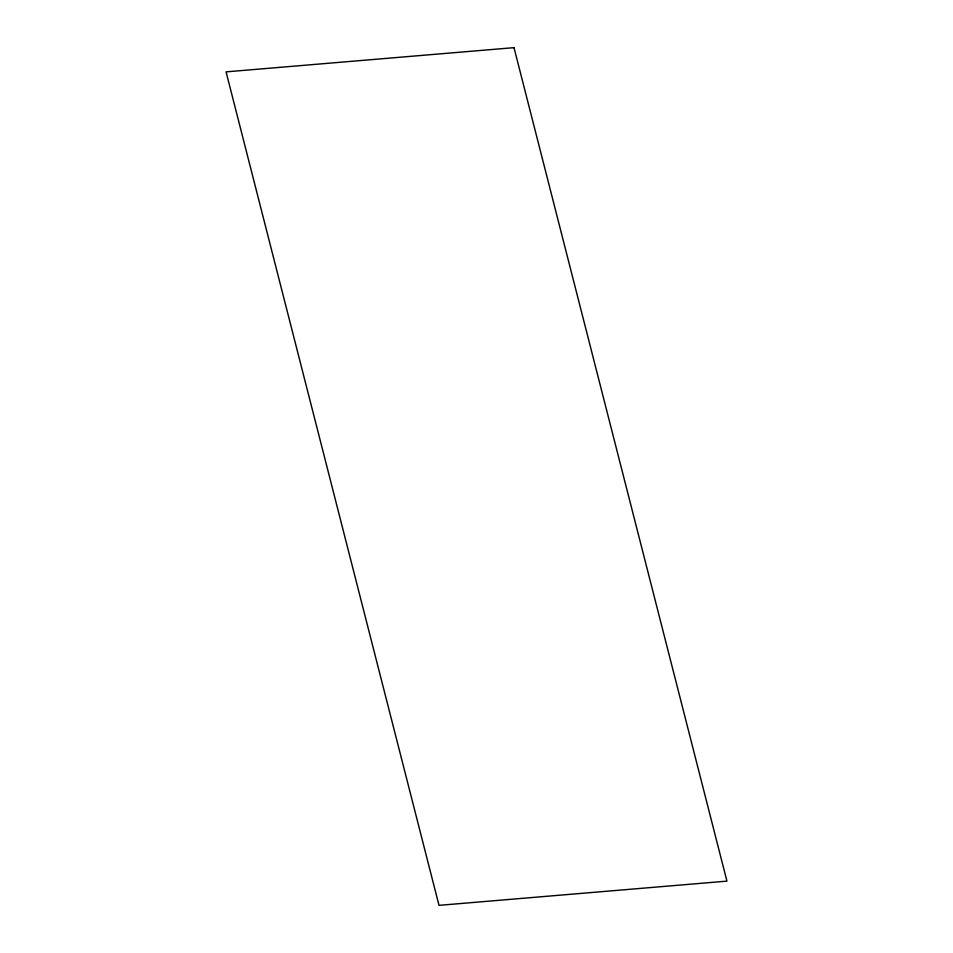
<?xml version="1.0" encoding="UTF-8"?>
<svg xmlns="http://www.w3.org/2000/svg" width="953" height="953" viewBox="0 0 953 953"><rect width="100%" height="100%" fill="white"/><g stroke="black" fill="none" stroke-linecap="round" stroke-linejoin="round"><path stroke-width="1.43" d="M514.001 47.65L226.064 71.868L438.999 905.35L726.936 881.132L514.001 47.65"/></g></svg>
